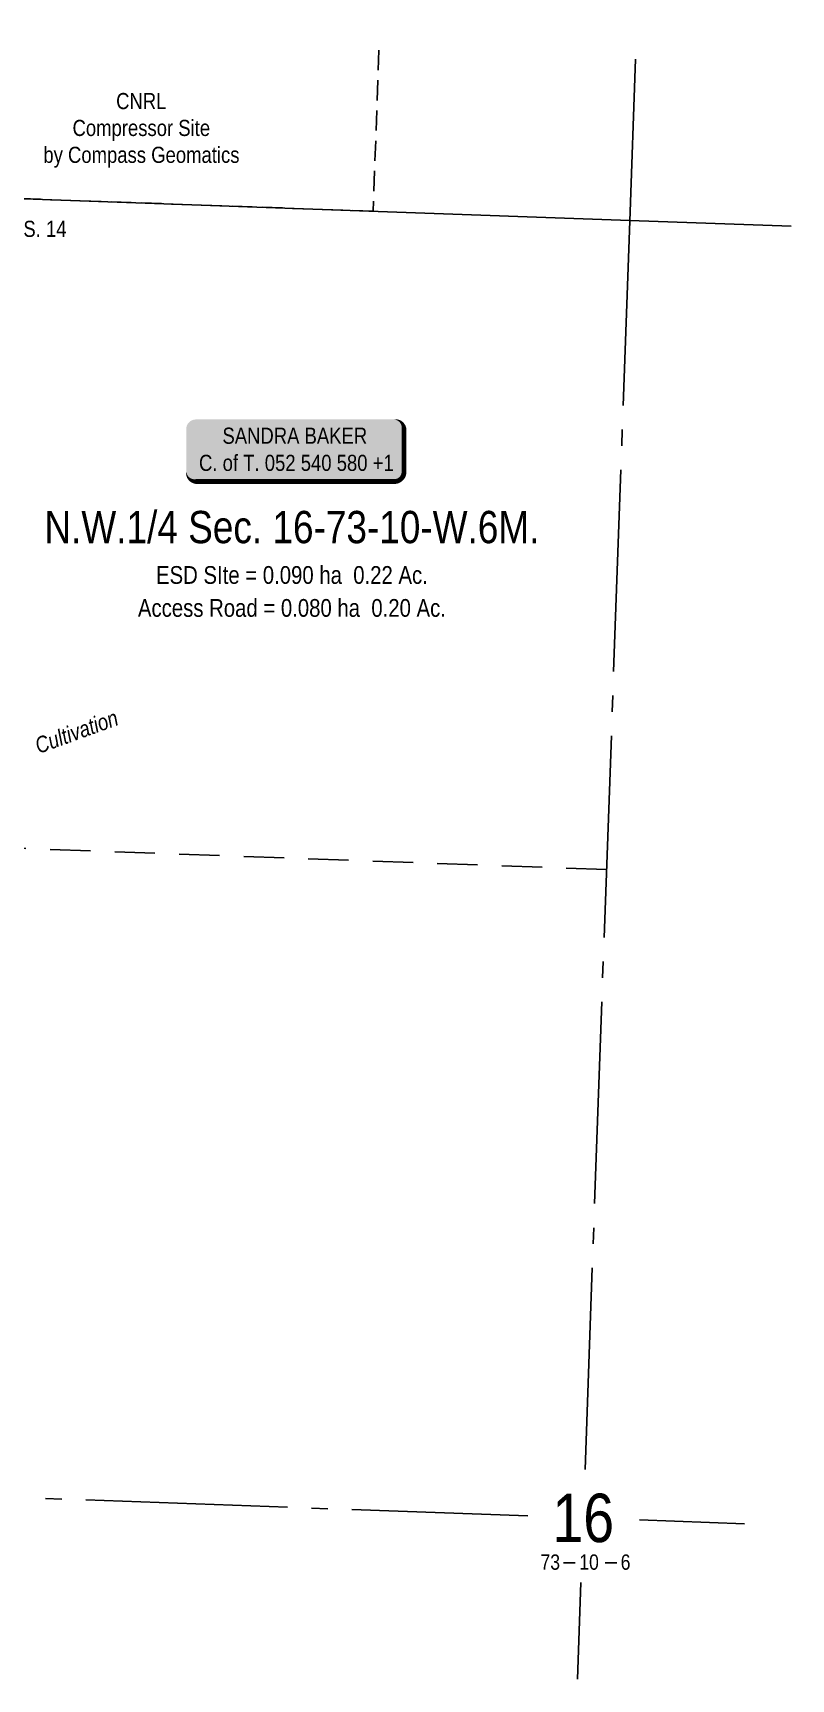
# Model space of a CAD drawing. Extents: x 341126 to 345628, y 6133305 to 6134497.
# Drawn here: x 342668 to 343138, y 6133461 to 6134482 of the extents above; entities that cross this region are included whole.
import ezdxf
from ezdxf.enums import TextEntityAlignment as Align

# ---------------------------------------------------------------- set-up
doc = ezdxf.new("R2010")
doc.units = 0
doc.header["$LTSCALE"] = 5
for name, pattern in [('foc-ACCESSROAD', [3.75, 2.5, -1.25]), ('foc-LSD', [8, 5, -3]), ('foc-QUARTERLINE', [33, 25, -3, 2, -3])]:
    doc.linetypes.add(name, pattern=pattern)
for name, color, linetype in [('10', 1, 'Continuous'), ('9', 3, 'Continuous'), ('AS-OWNER', 7, 'Continuous'), ('C-SYMBOL', 7, 'Continuous'), ('C-WS', 13, 'foc-ACCESSROAD'), ('L-AREAREQUIRED', 7, 'Continuous'), ('L-QSEC', 8, 'foc-QUARTERLINE'), ('L-SECLBL', 7, 'Continuous'), ('L-SECTION-LSD', 7, 'foc-LSD')]:
    doc.layers.add(name, color=color, linetype=linetype)
doc.layers.add('C-WS-T', color=13, linetype='Continuous', lineweight=9)
doc.layers.add('T-TEXT', color=48, linetype='Continuous', lineweight=18)
doc.styles.add('100L', font='ARIALN.TTF', dxfattribs={"height": 11})
doc.styles.add('175L', font='ARIALN.TTF', dxfattribs={"height": 20})
doc.styles.add('80', font='ARIALN.TTF', dxfattribs={"height": 10})
doc.styles.add('80L', font='ARIALN.TTF', dxfattribs={"height": 10})
doc.styles.add('80LS', font='ARIALNI.TTF', dxfattribs={"height": 10})
doc.styles.add('SIMPLEX', font='ARIALN.TTF')

# ---------------------------------------------------------------- blocks, each defined once
blk = doc.blocks.new('L-SECLBL')
at = {"layer": '9', "color": 7}
for p, q in [((-5.1, -27.8), (-12.3, -27.8)), ((20.7, -27.8), (13.5, -27.8))]:
    blk.add_line(p, q, dxfattribs=at)
at = {"layer": '10', "color": 2, "style": 'SIMPLEX'}
blk.add_attdef('SEC', text='', height=30, dxfattribs=at).set_placement((0, 0), align=Align.MIDDLE)
at = {"layer": '10', "color": 5, "style": '80L'}
blk.add_attdef('TWP', text='', height=9.5, dxfattribs=at).set_placement((-14.4, -27.4), align=Align.MIDDLE_RIGHT)
blk.add_attdef('RGE', text='', height=9.5, dxfattribs=at).set_placement((3.6, -27.4), align=Align.MIDDLE_CENTER)
blk.add_attdef('MER', text='', height=9.5, dxfattribs=at).set_placement((23.2, -27.4), align=Align.MIDDLE_LEFT)
blk = doc.blocks.new('*U433')
h = blk.add_hatch(color=59)
edge = h.paths.add_edge_path()
edge.add_line((-61.5, -20), (61.5, -20))
edge.add_arc((61.5, -14), 6, 270, 360)
edge.add_line((67.5, -14), (67.5, 12.5))
edge.add_arc((61.5, 12.5), 6, 0, 90)
edge.add_line((61.5, 18.5), (-61.5, 18.5))
edge.add_arc((-61.5, 12.5), 6, 90, 180)
edge.add_line((-67.5, 12.5), (-67.5, -14))
edge.add_arc((-61.5, -14), 6, 180, 270)
at = {"color": 1, "flags": 128}
blk.add_lwpolyline([(-61.5, -20, 3, 3, 0), (61.5, -20, 3, 3, 0.414214), (67.5, -14, 3, 3, 0), (67.5, 12.5, 3, 0, 0.414214), (61.5, 18.5, 0, 0, 0), (-61.5, 18.5, 0, 0, 0.414214), (-67.5, 12.5, 0, 0, 0), (-67.5, -14, 0, 3, 0.414214)], format="xyseb", close=True, dxfattribs=at)
blk.add_lwpolyline([(-35.2, -9.3, 0, 7.5, 0), (0, 0, 0, 0, 0)], format="xyseb", dxfattribs=at)
at = {"color": 1, "style": '80'}
blk.add_attdef('ENTER_TEXT_001', (-36, -5), '', height=10, dxfattribs=at)

msp = doc.modelspace()

# ---------------------------------------------------------------- linework, layer by layer
at = {"flags": 128}
msp.add_lwpolyline([(343037.751, 6134365.343), (343137.665, 6134361.771)], dxfattribs=at)
at = {"layer": 'C-WS', "flags": 128}
for points in [[(342878.691, 6134371.027), (342618.905, 6134380.317), (342582.143, 6134381.633), (342585.718, 6134481.543)], [(342882.267, 6134470.943), (342878.691, 6134371.027)]]:
    msp.add_lwpolyline(points, dxfattribs=at)
at = {"layer": 'L-QSEC'}
for p, q in [((343009.971, 6133591.089), (343037.736, 6134364.913)), ((343005.31, 6133461.198), (343007.461, 6133521.15))]:
    msp.add_line(p, q, dxfattribs=at)
at = {"layer": 'L-QSEC', "flags": 128}
for points in [[(343037.736, 6134364.913), (343041.214, 6134465.261)], [(342205.981, 6133590.007), (342974.463, 6133562.351)], [(343043.686, 6133559.86), (343108.809, 6133557.517)]]:
    msp.add_lwpolyline(points, dxfattribs=at)
at = {"layer": 'L-SECTION-LSD', "flags": 128}
msp.add_lwpolyline([(343023.315, 6133963.013), (342220.286, 6133992.028)], dxfattribs=at)

# ---------------------------------------------------------------- block references
at = {"layer": 'AS-OWNER'}
ref = msp.add_blockref('*U433', (342830.335, 6134223.475), dxfattribs=dict(at, xscale=0.99978011, yscale=0.99978011, zscale=0.99978011))
ref.add_attrib('ENTER_TEXT_001', 'SANDRA BAKER', (342785.297, 6134226.893), dxfattribs={"layer": '0', "color": 1, "height": 9.9978, "style": '80'})
ref.add_attrib('ENTER_TEXT_002', 'C. of T. 052 540 580 +1', (342770.781, 6134210.053), dxfattribs={"layer": '0', "color": 1, "height": 9.9978, "style": '80'})
at = {"layer": 'L-SECLBL', "xscale": 0.99978011, "yscale": 0.99978011, "zscale": 0.99978011}
msp.add_blockref('L-SECLBL', (343008.895, 6133561.112), dxfattribs=at).add_auto_attribs({'SEC': '16', 'TWP': '73', 'RGE': '10', 'MER': '6'})

# ---------------------------------------------------------------- texts
at = {"layer": 'C-SYMBOL', "color": 3, "style": '175L'}
msp.add_text('N.W.1/4 Sec. 16-73-10-W.6M.', height=19.9956, dxfattribs=at).set_placement((342828.354, 6134159.263), align=Align.BOTTOM_CENTER)
at = {"layer": 'C-WS-T', "insert": (342664.352, 6134444.315), "char_height": 9.99571, "attachment_point": 1, "style": '80L'}
msp.add_mtext_dynamic_manual_height_columns('\\pi55.066;CNRL\\P\\pi28.045;Compressor Site\\P\\pi9.9626;by Compass Geomatics', width=140.31696, gutter_width=49.989, heights=[0], dxfattribs=at)
at = {"layer": 'L-AREAREQUIRED', "color": 5, "style": '100L'}
for s, p in [('ESD SIte = 0.090 ha  0.22 Ac.', (342828.354, 6134136.768)), ('Access Road = 0.080 ha  0.20 Ac.', (342828.354, 6134116.335))]:
    msp.add_text(s, height=10.99758, dxfattribs=at).set_placement(p, align=Align.BOTTOM_CENTER)
at = {"layer": 'T-TEXT', "style": '80LS'}
msp.add_text('Cultivation', height=9.9978, rotation=20, dxfattribs=at).set_placement((342694.835, 6134048.434), align=Align.MIDDLE_CENTER)

# ---------------------------------------------------------------- next in the draw order: texts
at = {"layer": 'L-SECTION-LSD', "insert": (342652.381, 6134365.11), "char_height": 9.9978, "attachment_point": 1, "style": '100L', "bg_fill": 3, "box_fill_scale": 1.5, "bg_fill_color": 256, "bg_fill_transparency": 0}
msp.add_mtext_dynamic_manual_height_columns('L.S. 14', width=36.4495, gutter_width=55, heights=[0], dxfattribs=at)

# ---------------------------------------------------------------- next in the draw order: linework, layer by layer
at = {"flags": 128}
msp.add_lwpolyline([(342234.607, 6134394.052), (343037.751, 6134365.343)], dxfattribs=at)

doc.saveas('drawing.dxf')
